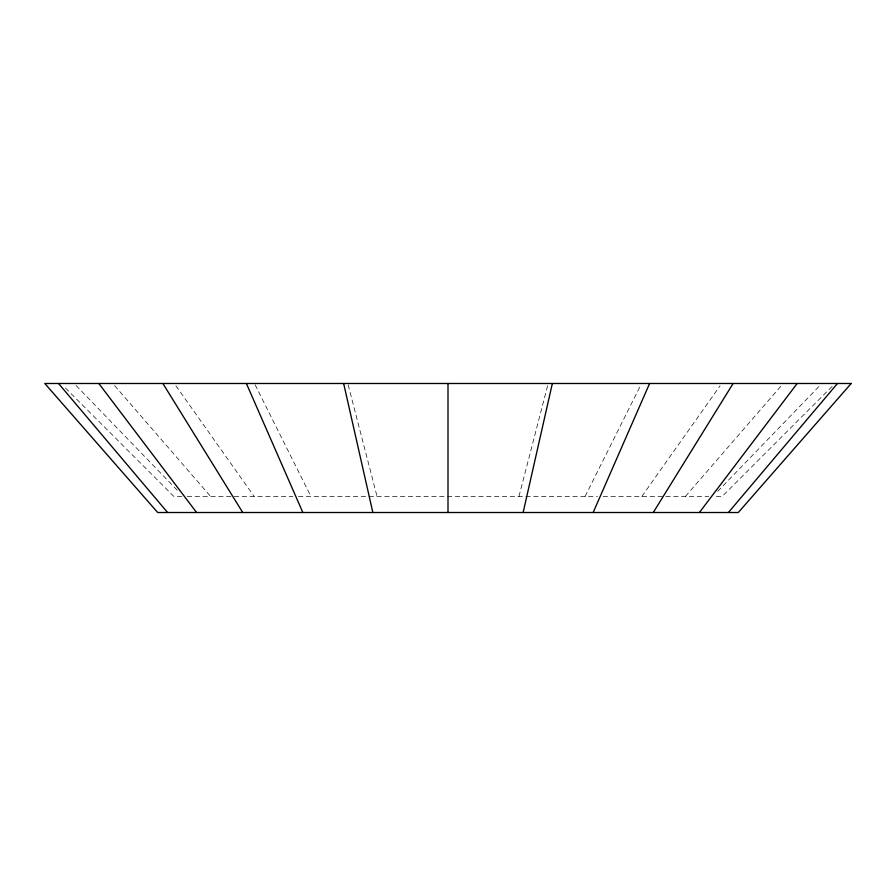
<?xml version="1.0" encoding="UTF-8"?>
<svg xmlns="http://www.w3.org/2000/svg" width="896" height="896" viewBox="0 0 896 896"><rect width="100%" height="100%" fill="white"/><g stroke="black" fill="none" stroke-linecap="round" stroke-linejoin="round"><path stroke-width="0.67" stroke-dasharray="4.48 3.36" d="M518.963 496.384L547.837 384.832M585.088 496.384L640.92 384.731M641.872 496.384L720.093 385.773M685.44 496.384L781.39 385.594M717.662 491.389L819.952 385.482M832.126 386.434L722.176 496.384L714.168 496.384M181.832 496.384L173.824 496.384L63.874 386.434M187.275 496.384L292.902 496.384M298.446 496.384L597.554 496.384M603.098 496.384L708.725 496.384M76.048 385.482L178.338 491.389M114.61 385.594L210.56 496.384M175.907 385.773L254.128 496.384M255.08 384.731L310.912 496.384M348.163 384.832L377.037 496.384"/><path stroke-width="1.34" d="M523.141 512.512L552.35 383.488M593.152 512.512L649.6 383.488M653.274 512.512L733.107 383.488M699.406 512.512L797.182 383.488M728.414 512.512L837.458 383.488M58.542 383.488L167.586 512.512M98.818 383.488L196.594 512.512M162.893 383.488L242.726 512.512M246.4 383.488L302.848 512.512M343.65 383.488L372.859 512.512M448 383.488L448 512.512M851.2 383.488L738.304 512.512L157.696 512.512L44.8 383.488L851.2 383.488"/></g></svg>
